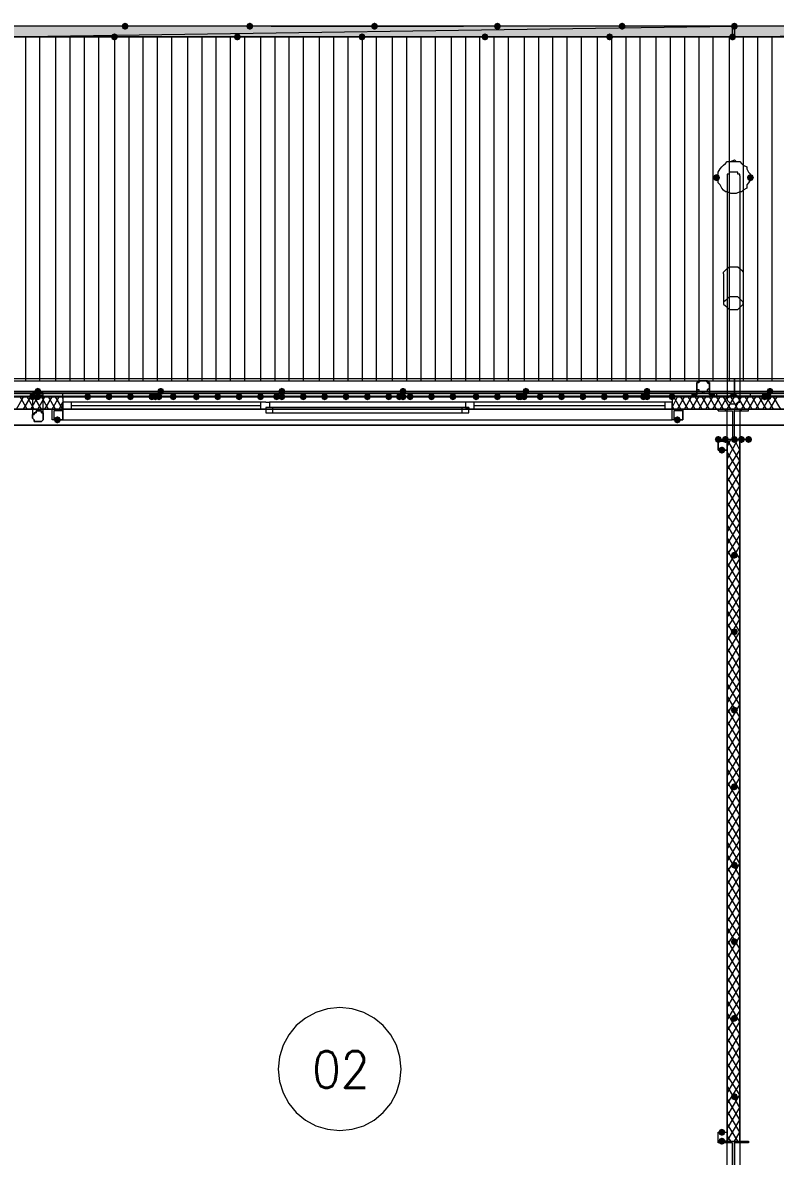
# Model space of a CAD drawing. Header units: millimetres. Extents: x 0 to 420, y 0 to 297.
# Drawn here: x 139.38 to 157.27, y 204.49 to 231.44 of the extents above; entities that cross this region are included whole.
import ezdxf

# ---------------------------------------------------------------- set-up
doc = ezdxf.new("R2010")
doc.units = ezdxf.units.MM
doc.styles.get("Standard").update_dxf_attribs({"font": 'STANDARD'})

msp = doc.modelspace()

# ---------------------------------------------------------------- hatches: boundary and pattern name
h = msp.add_hatch(color=7)
h.paths.add_polyline_path([(156.252333, 231.097667), (138.895667, 231.097667), (156.252333, 231.351667)], flags=0)
h.paths.add_polyline_path([(138.895667, 231.097667), (156.252333, 231.351667), (138.895667, 231.351667)], flags=0)
for color, points in [(254, [(141.901333, 231.351667), (141.876463, 231.291871), (141.816667, 231.267), (141.756871, 231.291871), (141.732, 231.351667), (141.756871, 231.411462), (141.816667, 231.436333), (141.876462, 231.411463)]), (254, [(144.864667, 231.351667), (144.839796, 231.291871), (144.78, 231.267), (144.720204, 231.291871), (144.695333, 231.351667), (144.720204, 231.411462), (144.78, 231.436333), (144.839796, 231.411463)]), (254, [(147.828, 231.351667), (147.803129, 231.291871), (147.743333, 231.267), (147.683538, 231.291871), (147.658667, 231.351667), (147.683537, 231.411462), (147.743333, 231.436333), (147.803129, 231.411463)]), (254, [(150.749, 231.351667), (150.724129, 231.291871), (150.664333, 231.267), (150.604537, 231.291871), (150.579667, 231.351667), (150.604537, 231.411462), (150.664333, 231.436333), (150.724129, 231.411463)]), (254, [(153.712333, 231.351667), (153.687462, 231.291871), (153.627667, 231.267), (153.567871, 231.291871), (153.543, 231.351667), (153.567871, 231.411462), (153.627667, 231.436333), (153.687462, 231.411463)]), (254, [(156.379333, 231.351667), (156.354463, 231.291871), (156.294667, 231.267), (156.234871, 231.291871), (156.21, 231.351667), (156.234871, 231.411462), (156.294667, 231.436333), (156.354462, 231.411463)]), (254, [(141.647333, 231.097667), (141.622463, 231.037871), (141.562667, 231.013), (141.502871, 231.037871), (141.478, 231.097667), (141.502871, 231.157462), (141.562667, 231.182333), (141.622462, 231.157463)]), (254, [(144.568333, 231.097667), (144.543463, 231.037871), (144.483667, 231.013), (144.423871, 231.037871), (144.399, 231.097667), (144.423871, 231.157462), (144.483667, 231.182333), (144.543462, 231.157463)]), (254, [(147.531667, 231.097667), (147.506796, 231.037871), (147.447, 231.013), (147.387204, 231.037871), (147.362333, 231.097667), (147.387204, 231.157462), (147.447, 231.182333), (147.506796, 231.157463)]), (254, [(150.452667, 231.097667), (150.427796, 231.037871), (150.368, 231.013), (150.308204, 231.037871), (150.283333, 231.097667), (150.308204, 231.157462), (150.368, 231.182333), (150.427796, 231.157463)]), (254, [(153.416, 231.097667), (153.391129, 231.037871), (153.331333, 231.013), (153.271538, 231.037871), (153.246667, 231.097667), (153.271537, 231.157462), (153.331333, 231.182333), (153.391129, 231.157463)]), (254, [(156.337, 231.097667), (156.312129, 231.037871), (156.252333, 231.013), (156.192538, 231.037871), (156.167667, 231.097667), (156.192537, 231.157462), (156.252333, 231.182333), (156.312129, 231.157463)]), (7, [(155.956, 227.753333), (155.931129, 227.693537), (155.871333, 227.668667), (155.811538, 227.693537), (155.786667, 227.753333), (155.811537, 227.813129), (155.871333, 227.838), (155.931129, 227.813129)]), (7, [(156.760333, 227.753333), (156.735463, 227.693537), (156.675667, 227.668667), (156.615871, 227.693537), (156.591, 227.753333), (156.615871, 227.813129), (156.675667, 227.838), (156.735462, 227.813129)]), (254, [(139.7, 222.546333), (139.675129, 222.486537), (139.615333, 222.461667), (139.555538, 222.486537), (139.530667, 222.546333), (139.555537, 222.606129), (139.615333, 222.631), (139.675129, 222.606129)]), (254, [(139.827, 222.673333), (139.802129, 222.613537), (139.742333, 222.588667), (139.682538, 222.613537), (139.657667, 222.673333), (139.682537, 222.733129), (139.742333, 222.758), (139.802129, 222.733129)]), (254, [(139.827, 222.546333), (139.802129, 222.486537), (139.742333, 222.461667), (139.682538, 222.486537), (139.657667, 222.546333), (139.682537, 222.606129), (139.742333, 222.631), (139.802129, 222.606129)]), (254, [(139.827, 222.546333), (139.802129, 222.486537), (139.742333, 222.461667), (139.682538, 222.486537), (139.657667, 222.546333), (139.682537, 222.606129), (139.742333, 222.631), (139.802129, 222.606129)]), (7, [(141.012333, 222.546333), (140.987462, 222.486537), (140.927667, 222.461667), (140.867871, 222.486537), (140.843, 222.546333), (140.867871, 222.606129), (140.927667, 222.631), (140.987462, 222.606129)]), (7, [(141.520333, 222.546333), (141.495463, 222.486537), (141.435667, 222.461667), (141.375871, 222.486537), (141.351, 222.546333), (141.375871, 222.606129), (141.435667, 222.631), (141.495462, 222.606129)]), (7, [(142.028333, 222.546333), (142.003463, 222.486537), (141.943667, 222.461667), (141.883871, 222.486537), (141.859, 222.546333), (141.883871, 222.606129), (141.943667, 222.631), (142.003462, 222.606129)]), (7, [(142.536333, 222.546333), (142.511462, 222.486537), (142.451667, 222.461667), (142.391871, 222.486537), (142.367, 222.546333), (142.391871, 222.606129), (142.451667, 222.631), (142.511462, 222.606129)]), (254, [(142.621, 222.546333), (142.596129, 222.486537), (142.536333, 222.461667), (142.476538, 222.486537), (142.451667, 222.546333), (142.476537, 222.606129), (142.536333, 222.631), (142.596129, 222.606129)]), (254, [(142.705667, 222.546333), (142.680796, 222.486537), (142.621, 222.461667), (142.561204, 222.486537), (142.536333, 222.546333), (142.561204, 222.606129), (142.621, 222.631), (142.680796, 222.606129)]), (254, [(142.705667, 222.546333), (142.680796, 222.486537), (142.621, 222.461667), (142.561204, 222.486537), (142.536333, 222.546333), (142.561204, 222.606129), (142.621, 222.631), (142.680796, 222.606129)]), (254, [(142.748, 222.673333), (142.723129, 222.613537), (142.663333, 222.588667), (142.603537, 222.613537), (142.578667, 222.673333), (142.603537, 222.733129), (142.663333, 222.758), (142.723129, 222.733129)]), (7, [(143.044333, 222.546333), (143.019463, 222.486537), (142.959667, 222.461667), (142.899871, 222.486537), (142.875, 222.546333), (142.899871, 222.606129), (142.959667, 222.631), (143.019462, 222.606129)]), (7, [(143.594667, 222.546333), (143.569796, 222.486537), (143.51, 222.461667), (143.450204, 222.486537), (143.425333, 222.546333), (143.450204, 222.606129), (143.51, 222.631), (143.569796, 222.606129)]), (7, [(144.102667, 222.546333), (144.077796, 222.486537), (144.018, 222.461667), (143.958204, 222.486537), (143.933333, 222.546333), (143.958204, 222.606129), (144.018, 222.631), (144.077796, 222.606129)]), (7, [(144.610667, 222.546333), (144.585796, 222.486537), (144.526, 222.461667), (144.466204, 222.486537), (144.441333, 222.546333), (144.466204, 222.606129), (144.526, 222.631), (144.585796, 222.606129)]), (7, [(145.118667, 222.546333), (145.093796, 222.486537), (145.034, 222.461667), (144.974204, 222.486537), (144.949333, 222.546333), (144.974204, 222.606129), (145.034, 222.631), (145.093796, 222.606129)]), (254, [(145.499667, 222.546333), (145.474796, 222.486537), (145.415, 222.461667), (145.355204, 222.486537), (145.330333, 222.546333), (145.355204, 222.606129), (145.415, 222.631), (145.474796, 222.606129)]), (254, [(145.626667, 222.673333), (145.601796, 222.613537), (145.542, 222.588667), (145.482204, 222.613537), (145.457333, 222.673333), (145.482204, 222.733129), (145.542, 222.758), (145.601796, 222.733129)]), (254, [(145.626667, 222.546333), (145.601796, 222.486537), (145.542, 222.461667), (145.482204, 222.486537), (145.457333, 222.546333), (145.482204, 222.606129), (145.542, 222.631), (145.601796, 222.606129)]), (254, [(145.626667, 222.546333), (145.601796, 222.486537), (145.542, 222.461667), (145.482204, 222.486537), (145.457333, 222.546333), (145.482204, 222.606129), (145.542, 222.631), (145.601796, 222.606129)]), (7, [(145.626667, 222.546333), (145.601796, 222.486537), (145.542, 222.461667), (145.482204, 222.486537), (145.457333, 222.546333), (145.482204, 222.606129), (145.542, 222.631), (145.601796, 222.606129)]), (7, [(146.134667, 222.546333), (146.109796, 222.486537), (146.05, 222.461667), (145.990204, 222.486537), (145.965333, 222.546333), (145.990204, 222.606129), (146.05, 222.631), (146.109796, 222.606129)]), (7, [(146.642667, 222.546333), (146.617796, 222.486537), (146.558, 222.461667), (146.498204, 222.486537), (146.473333, 222.546333), (146.498204, 222.606129), (146.558, 222.631), (146.617796, 222.606129)]), (7, [(147.150667, 222.546333), (147.125796, 222.486537), (147.066, 222.461667), (147.006204, 222.486537), (146.981333, 222.546333), (147.006204, 222.606129), (147.066, 222.631), (147.125796, 222.606129)]), (7, [(147.658667, 222.546333), (147.633796, 222.486537), (147.574, 222.461667), (147.514204, 222.486537), (147.489333, 222.546333), (147.514204, 222.606129), (147.574, 222.631), (147.633796, 222.606129)]), (7, [(148.166667, 222.546333), (148.141796, 222.486537), (148.082, 222.461667), (148.022204, 222.486537), (147.997333, 222.546333), (148.022204, 222.606129), (148.082, 222.631), (148.141796, 222.606129)]), (254, [(148.420667, 222.546333), (148.395796, 222.486537), (148.336, 222.461667), (148.276204, 222.486537), (148.251333, 222.546333), (148.276204, 222.606129), (148.336, 222.631), (148.395796, 222.606129)]), (254, [(148.505333, 222.673333), (148.480463, 222.613537), (148.420667, 222.588667), (148.360871, 222.613537), (148.336, 222.673333), (148.360871, 222.733129), (148.420667, 222.758), (148.480462, 222.733129)]), (254, [(148.505333, 222.546333), (148.480463, 222.486537), (148.420667, 222.461667), (148.360871, 222.486537), (148.336, 222.546333), (148.360871, 222.606129), (148.420667, 222.631), (148.480462, 222.606129)]), (254, [(148.505333, 222.546333), (148.480463, 222.486537), (148.420667, 222.461667), (148.360871, 222.486537), (148.336, 222.546333), (148.360871, 222.606129), (148.420667, 222.631), (148.480462, 222.606129)]), (7, [(148.674667, 222.546333), (148.649796, 222.486537), (148.59, 222.461667), (148.530204, 222.486537), (148.505333, 222.546333), (148.530204, 222.606129), (148.59, 222.631), (148.649796, 222.606129)]), (7, [(149.182667, 222.546333), (149.157796, 222.486537), (149.098, 222.461667), (149.038204, 222.486537), (149.013333, 222.546333), (149.038204, 222.606129), (149.098, 222.631), (149.157796, 222.606129)]), (7, [(149.690667, 222.546333), (149.665796, 222.486537), (149.606, 222.461667), (149.546204, 222.486537), (149.521333, 222.546333), (149.546204, 222.606129), (149.606, 222.631), (149.665796, 222.606129)]), (7, [(150.241, 222.546333), (150.216129, 222.486537), (150.156333, 222.461667), (150.096538, 222.486537), (150.071667, 222.546333), (150.096537, 222.606129), (150.156333, 222.631), (150.216129, 222.606129)]), (7, [(150.749, 222.546333), (150.724129, 222.486537), (150.664333, 222.461667), (150.604537, 222.486537), (150.579667, 222.546333), (150.604537, 222.606129), (150.664333, 222.631), (150.724129, 222.606129)]), (7, [(151.257, 222.546333), (151.232129, 222.486537), (151.172333, 222.461667), (151.112538, 222.486537), (151.087667, 222.546333), (151.112537, 222.606129), (151.172333, 222.631), (151.232129, 222.606129)]), (254, [(151.299333, 222.546333), (151.274463, 222.486537), (151.214667, 222.461667), (151.154871, 222.486537), (151.13, 222.546333), (151.154871, 222.606129), (151.214667, 222.631), (151.274462, 222.606129)]), (254, [(151.384, 222.546333), (151.359129, 222.486537), (151.299333, 222.461667), (151.239538, 222.486537), (151.214667, 222.546333), (151.239537, 222.606129), (151.299333, 222.631), (151.359129, 222.606129)]), (254, [(151.384, 222.546333), (151.359129, 222.486537), (151.299333, 222.461667), (151.239538, 222.486537), (151.214667, 222.546333), (151.239537, 222.606129), (151.299333, 222.631), (151.359129, 222.606129)]), (254, [(151.426333, 222.673333), (151.401462, 222.613537), (151.341667, 222.588667), (151.281871, 222.613537), (151.257, 222.673333), (151.281871, 222.733129), (151.341667, 222.758), (151.401462, 222.733129)]), (7, [(151.765, 222.546333), (151.740129, 222.486537), (151.680333, 222.461667), (151.620538, 222.486537), (151.595667, 222.546333), (151.620537, 222.606129), (151.680333, 222.631), (151.740129, 222.606129)]), (7, [(152.273, 222.546333), (152.248129, 222.486537), (152.188333, 222.461667), (152.128537, 222.486537), (152.103667, 222.546333), (152.128537, 222.606129), (152.188333, 222.631), (152.248129, 222.606129)]), (7, [(152.781, 222.546333), (152.756129, 222.486537), (152.696333, 222.461667), (152.636538, 222.486537), (152.611667, 222.546333), (152.636537, 222.606129), (152.696333, 222.631), (152.756129, 222.606129)]), (7, [(153.289, 222.546333), (153.264129, 222.486537), (153.204333, 222.461667), (153.144538, 222.486537), (153.119667, 222.546333), (153.144537, 222.606129), (153.204333, 222.631), (153.264129, 222.606129)]), (7, [(153.797, 222.546333), (153.772129, 222.486537), (153.712333, 222.461667), (153.652538, 222.486537), (153.627667, 222.546333), (153.652537, 222.606129), (153.712333, 222.631), (153.772129, 222.606129)]), (254, [(154.220333, 222.546333), (154.195463, 222.486537), (154.135667, 222.461667), (154.075871, 222.486537), (154.051, 222.546333), (154.075871, 222.606129), (154.135667, 222.631), (154.195462, 222.606129)]), (254, [(154.305, 222.673333), (154.280129, 222.613537), (154.220333, 222.588667), (154.160538, 222.613537), (154.135667, 222.673333), (154.160537, 222.733129), (154.220333, 222.758), (154.280129, 222.733129)]), (254, [(154.305, 222.546333), (154.280129, 222.486537), (154.220333, 222.461667), (154.160538, 222.486537), (154.135667, 222.546333), (154.160537, 222.606129), (154.220333, 222.631), (154.280129, 222.606129)]), (254, [(154.305, 222.546333), (154.280129, 222.486537), (154.220333, 222.461667), (154.160538, 222.486537), (154.135667, 222.546333), (154.160537, 222.606129), (154.220333, 222.631), (154.280129, 222.606129)]), (7, [(154.305, 222.546333), (154.280129, 222.486537), (154.220333, 222.461667), (154.160538, 222.486537), (154.135667, 222.546333), (154.160537, 222.606129), (154.220333, 222.631), (154.280129, 222.606129)]), (7, [(154.897667, 222.546333), (154.872796, 222.486537), (154.813, 222.461667), (154.753204, 222.486537), (154.728333, 222.546333), (154.753204, 222.606129), (154.813, 222.631), (154.872796, 222.606129)]), (254, [(157.099, 222.546333), (157.074129, 222.486537), (157.014333, 222.461667), (156.954538, 222.486537), (156.929667, 222.546333), (156.954537, 222.606129), (157.014333, 222.631), (157.074129, 222.606129)]), (254, [(157.183667, 222.546333), (157.158796, 222.486537), (157.099, 222.461667), (157.039204, 222.486537), (157.014333, 222.546333), (157.039204, 222.606129), (157.099, 222.631), (157.158796, 222.606129)]), (254, [(157.183667, 222.546333), (157.158796, 222.486537), (157.099, 222.461667), (157.039204, 222.486537), (157.014333, 222.546333), (157.039204, 222.606129), (157.099, 222.631), (157.158796, 222.606129)]), (254, [(157.226, 222.673333), (157.201129, 222.613537), (157.141333, 222.588667), (157.081538, 222.613537), (157.056667, 222.673333), (157.081537, 222.733129), (157.141333, 222.758), (157.201129, 222.733129)]), (7, [(140.292667, 221.996), (140.267796, 221.936204), (140.208, 221.911333), (140.148204, 221.936204), (140.123333, 221.996), (140.148204, 222.055796), (140.208, 222.080667), (140.267796, 222.055796)]), (7, [(155.024667, 221.996), (154.999796, 221.936204), (154.94, 221.911333), (154.880204, 221.936204), (154.855333, 221.996), (154.880204, 222.055796), (154.94, 222.080667), (154.999796, 222.055796)]), (7, [(155.998333, 221.530333), (155.973462, 221.470537), (155.913667, 221.445667), (155.853871, 221.470537), (155.829, 221.530333), (155.853871, 221.590129), (155.913667, 221.615), (155.973462, 221.590129)]), (7, [(156.167667, 221.530333), (156.142796, 221.470537), (156.083, 221.445667), (156.023204, 221.470537), (155.998333, 221.530333), (156.023204, 221.590129), (156.083, 221.615), (156.142796, 221.590129)]), (7, [(156.379333, 221.530333), (156.354463, 221.470537), (156.294667, 221.445667), (156.234871, 221.470537), (156.21, 221.530333), (156.234871, 221.590129), (156.294667, 221.615), (156.354462, 221.590129)]), (7, [(156.548667, 221.530333), (156.523796, 221.470537), (156.464, 221.445667), (156.404204, 221.470537), (156.379333, 221.530333), (156.404204, 221.590129), (156.464, 221.615), (156.523796, 221.590129)]), (7, [(156.718, 221.530333), (156.693129, 221.470537), (156.633333, 221.445667), (156.573537, 221.470537), (156.548667, 221.530333), (156.573537, 221.590129), (156.633333, 221.615), (156.693129, 221.590129)]), (7, [(156.083, 221.276333), (156.058129, 221.216537), (155.998333, 221.191667), (155.938538, 221.216537), (155.913667, 221.276333), (155.938537, 221.336129), (155.998333, 221.361), (156.058129, 221.336129)]), (7, [(156.379333, 218.778667), (156.354463, 218.718871), (156.294667, 218.694), (156.234871, 218.718871), (156.21, 218.778667), (156.234871, 218.838462), (156.294667, 218.863333), (156.354462, 218.838463)]), (7, [(156.379333, 216.958333), (156.354463, 216.898537), (156.294667, 216.873667), (156.234871, 216.898537), (156.21, 216.958333), (156.234871, 217.018129), (156.294667, 217.043), (156.354462, 217.018129)]), (7, [(156.379333, 215.095667), (156.354463, 215.035871), (156.294667, 215.011), (156.234871, 215.035871), (156.21, 215.095667), (156.234871, 215.155462), (156.294667, 215.180333), (156.354462, 215.155463)]), (7, [(156.379333, 213.275333), (156.354463, 213.215537), (156.294667, 213.190667), (156.234871, 213.215537), (156.21, 213.275333), (156.234871, 213.335129), (156.294667, 213.36), (156.354462, 213.335129)]), (7, [(156.379333, 211.412667), (156.354463, 211.352871), (156.294667, 211.328), (156.234871, 211.352871), (156.21, 211.412667), (156.234871, 211.472462), (156.294667, 211.497333), (156.354462, 211.472463)]), (7, [(156.379333, 209.592333), (156.354463, 209.532537), (156.294667, 209.507667), (156.234871, 209.532537), (156.21, 209.592333), (156.234871, 209.652129), (156.294667, 209.677), (156.354462, 209.652129)]), (7, [(156.379333, 207.772), (156.354463, 207.712204), (156.294667, 207.687333), (156.234871, 207.712204), (156.21, 207.772), (156.234871, 207.831796), (156.294667, 207.856667), (156.354462, 207.831796)]), (7, [(156.379333, 205.909333), (156.354463, 205.849538), (156.294667, 205.824667), (156.234871, 205.849538), (156.21, 205.909333), (156.234871, 205.969129), (156.294667, 205.994), (156.354462, 205.969129)]), (7, [(156.083, 205.062667), (156.058129, 205.002871), (155.998333, 204.978), (155.938538, 205.002871), (155.913667, 205.062667), (155.938537, 205.122462), (155.998333, 205.147333), (156.058129, 205.122463)]), (7, [(156.083, 204.851), (156.058129, 204.791204), (155.998333, 204.766333), (155.938538, 204.791204), (155.913667, 204.851), (155.938537, 204.910796), (155.998333, 204.935667), (156.058129, 204.910796)])]:
    msp.add_hatch(color=color).paths.add_polyline_path(points, flags=0)
h = msp.add_hatch(color=7)
h.paths.add_polyline_path([(173.651333, 231.097667), (156.294667, 231.097667), (173.651333, 231.351667)], flags=0)
h.paths.add_polyline_path([(156.294667, 231.097667), (173.651333, 231.351667), (156.294667, 231.351667)], flags=0)
h = msp.add_hatch(color=7)
h.paths.add_polyline_path([(120.904, 222.673333), (382.947333, 222.673333), (120.904, 222.546333)], flags=0)
h.paths.add_polyline_path([(382.947333, 222.673333), (120.904, 222.546333), (382.947333, 222.546333)], flags=0)

# ---------------------------------------------------------------- linework, layer by layer
at = {"color": 7, "lineweight": 0}
for points in [[(156.252333, 231.351667), (138.895667, 231.351667)], [(145.288, 231.351667), (149.86, 231.351667)], [(173.651333, 231.351667), (156.294667, 231.351667)], [(155.871333, 227.753333), (155.913667, 227.838), (155.913667, 227.880333), (155.956, 227.965), (155.998333, 228.007333), (156.040667, 228.049667), (156.083, 228.092), (156.125333, 228.134333), (156.21, 228.134333), (156.294667, 228.176667), (156.337, 228.134333), (156.421667, 228.134333), (156.464, 228.092), (156.506333, 228.049667), (156.591, 228.007333), (156.591, 227.965), (156.633333, 227.880333), (156.675667, 227.838), (156.675667, 227.753333)], [(156.421667, 227.795667), (156.421667, 227.838), (156.379333, 227.838), (156.379333, 227.880333), (156.337, 227.880333), (156.294667, 227.880333), (156.252333, 227.880333), (156.21, 227.880333), (156.167667, 227.880333), (156.167667, 227.838), (156.125333, 227.838), (156.125333, 227.795667)], [(156.125333, 227.795667), (156.125333, 222.504)], [(156.421667, 227.795667), (156.421667, 222.504)], [(156.040667, 225.467333), (156.040667, 225.509667), (156.083, 225.552), (156.125333, 225.594333), (156.167667, 225.636667), (156.21, 225.636667), (156.252333, 225.636667), (156.294667, 225.636667), (156.337, 225.636667), (156.379333, 225.636667), (156.421667, 225.594333), (156.464, 225.552), (156.506333, 225.509667), (156.506333, 225.467333)], [(156.040667, 225.467333), (156.040667, 224.747667)], [(156.506333, 225.467333), (156.506333, 224.747667)], [(139.615333, 222.631), (139.615333, 222.080667)], [(139.869333, 222.080667), (139.869333, 222.631)], [(140.335, 222.546333), (140.335, 222.631), (154.813, 222.631), (154.813, 222.546333)], [(155.871333, 222.631), (155.913667, 222.631), (155.956, 222.631), (155.998333, 222.631), (156.040667, 222.631), (156.083, 222.631), (156.125333, 222.631), (156.21, 222.631), (156.294667, 222.631), (156.337, 222.631), (156.421667, 222.631), (156.464, 222.631), (156.506333, 222.631), (156.591, 222.631), (156.633333, 222.631), (156.675667, 222.631)], [(155.871333, 222.631), (155.871333, 222.546333), (155.913667, 222.546333), (155.956, 222.546333), (155.998333, 222.546333), (156.040667, 222.546333), (156.083, 222.546333), (156.125333, 222.546333), (156.21, 222.546333), (156.294667, 222.546333), (156.337, 222.546333), (156.421667, 222.546333), (156.464, 222.546333), (156.506333, 222.546333), (156.591, 222.546333), (156.633333, 222.546333), (156.675667, 222.546333), (156.675667, 222.631)], [(120.904, 222.546333), (382.947333, 222.546333), (120.904, 222.546333), (382.947333, 222.546333)], [(120.904, 222.546333), (382.947333, 222.546333)], [(120.904, 222.546333), (382.947333, 222.546333)], [(140.335, 222.546333), (137.414, 222.546333)], [(139.234333, 222.25), (139.403667, 222.546333)], [(139.488333, 222.25), (139.319, 222.546333)], [(139.403667, 222.25), (139.573, 222.546333)], [(139.657667, 222.25), (139.488333, 222.546333)], [(139.573, 222.25), (139.742333, 222.546333)], [(139.827, 222.25), (139.657667, 222.546333)], [(139.742333, 222.25), (139.911667, 222.546333)], [(139.996333, 222.25), (139.827, 222.546333)], [(139.911667, 222.25), (140.081, 222.546333)], [(140.165667, 222.25), (139.996333, 222.546333)], [(140.081, 222.25), (140.250333, 222.546333)], [(140.335, 222.25), (140.165667, 222.546333)], [(140.250333, 222.25), (140.335, 222.419333)], [(140.335, 222.504), (140.335, 222.546333)], [(140.335, 222.546333), (140.335, 222.419333), (140.335, 222.25)], [(140.335, 222.546333), (140.335, 222.419333)], [(140.335, 222.25), (140.546667, 222.25), (140.546667, 222.419333), (140.335, 222.419333)], [(145.034, 222.419333), (140.546667, 222.419333)], [(140.546667, 222.334667), (145.034, 222.334667)], [(145.161, 222.419333), (145.034, 222.419333), (145.034, 222.25), (145.161, 222.25)], [(145.161, 222.419333), (145.245667, 222.419333), (145.245667, 222.292333), (145.161, 222.292333), (145.161, 222.25)], [(149.902333, 222.419333), (145.245667, 222.419333)], [(150.029333, 222.419333), (149.902333, 222.419333), (149.902333, 222.292333), (149.987, 222.292333), (149.987, 222.25), (150.029333, 222.25)], [(150.029333, 222.25), (150.114, 222.25), (150.114, 222.419333), (150.029333, 222.419333)], [(154.643667, 222.419333), (150.114, 222.419333)], [(150.114, 222.334667), (154.643667, 222.334667)], [(154.813, 222.419333), (154.643667, 222.419333), (154.643667, 222.25), (154.813, 222.25)], [(154.813, 222.292333), (154.94, 222.546333)], [(154.813, 222.546333), (154.813, 222.419333), (154.813, 222.25)], [(154.813, 222.546333), (154.813, 222.419333)], [(157.734, 222.546333), (154.813, 222.546333)], [(154.855333, 222.25), (154.813, 222.334667)], [(155.024667, 222.25), (154.855333, 222.546333)], [(154.94, 222.25), (155.109333, 222.546333)], [(155.194, 222.25), (155.024667, 222.546333)], [(155.109333, 222.25), (155.278667, 222.546333)], [(155.363333, 222.25), (155.194, 222.546333)], [(155.278667, 222.25), (155.448, 222.546333)], [(155.532667, 222.25), (155.363333, 222.546333)], [(155.448, 222.25), (155.617333, 222.546333)], [(155.702, 222.25), (155.532667, 222.546333)], [(155.617333, 222.25), (155.786667, 222.546333)], [(155.871333, 222.25), (155.702, 222.546333)], [(155.786667, 222.25), (155.956, 222.546333)], [(156.040667, 222.25), (155.871333, 222.546333)], [(155.956, 222.25), (156.125333, 222.546333)], [(156.21, 222.25), (156.040667, 222.546333)], [(156.125333, 222.25), (156.294667, 222.546333)], [(156.379333, 222.25), (156.21, 222.546333)], [(156.294667, 222.25), (156.464, 222.546333)], [(156.548667, 222.25), (156.379333, 222.546333)], [(156.464, 222.25), (156.633333, 222.546333)], [(156.718, 222.25), (156.548667, 222.546333)], [(156.633333, 222.25), (156.802667, 222.546333)], [(156.887333, 222.25), (156.718, 222.546333)], [(156.802667, 222.25), (156.972, 222.546333)], [(157.056667, 222.25), (156.887333, 222.546333)], [(156.972, 222.25), (157.141333, 222.546333)], [(157.226, 222.25), (157.056667, 222.546333)], [(157.141333, 222.25), (157.310667, 222.546333)], [(157.395333, 222.25), (157.226, 222.546333)], [(137.414, 222.25), (140.335, 222.25)], [(140.208, 222.25), (140.208, 222.207667)], [(147.574, 222.25), (140.335, 222.25), (140.335, 222.123)], [(147.574, 222.25), (140.335, 222.25), (140.335, 222.123)], [(140.335, 222.25), (154.813, 222.25)], [(140.335, 222.123), (140.335, 221.996), (147.574, 221.996)], [(140.335, 222.123), (140.335, 221.996), (147.574, 221.996)], [(140.546667, 222.25), (145.034, 222.25)], [(149.817667, 222.292333), (145.330333, 222.292333)], [(145.330333, 222.25), (149.817667, 222.25)], [(145.330333, 222.165333), (149.817667, 222.165333)], [(145.330333, 222.165333), (149.817667, 222.165333)], [(154.813, 222.123), (154.813, 222.25), (147.574, 222.25)], [(154.813, 222.123), (154.813, 222.25), (147.574, 222.25)], [(147.574, 221.996), (154.813, 221.996), (154.813, 222.123)], [(147.574, 221.996), (154.813, 221.996), (154.813, 222.123)], [(150.114, 222.25), (154.643667, 222.25)], [(154.813, 222.25), (157.734, 222.25)], [(154.94, 222.25), (154.94, 222.207667)], [(155.913667, 222.207667), (155.913667, 222.25)], [(156.083, 222.207667), (156.083, 222.25)], [(156.294667, 221.530333), (156.294667, 222.25)], [(156.464, 222.207667), (156.464, 222.25)], [(156.633333, 222.207667), (156.633333, 222.25)], [(155.998333, 221.530333), (155.998333, 221.488)], [(156.125333, 221.361), (156.21, 221.530333)], [(156.125333, 221.064667), (156.379333, 221.530333)], [(156.421667, 221.022333), (156.125333, 221.530333)], [(156.421667, 221.276333), (156.294667, 221.530333)], [(156.125333, 220.810667), (156.421667, 221.276333)], [(156.421667, 220.726), (156.125333, 221.234)], [(156.125333, 220.514333), (156.421667, 221.022333)], [(156.421667, 220.429667), (156.125333, 220.937667)], [(156.125333, 220.218), (156.421667, 220.726)], [(156.421667, 220.133333), (156.125333, 220.641333)], [(156.125333, 219.921667), (156.421667, 220.429667)], [(156.421667, 219.837), (156.125333, 220.345)], [(156.125333, 219.625333), (156.421667, 220.133333)], [(156.421667, 219.540667), (156.125333, 220.048667)], [(156.125333, 219.329), (156.421667, 219.837)], [(156.421667, 219.286667), (156.125333, 219.752333)], [(156.125333, 219.032667), (156.421667, 219.540667)], [(156.421667, 218.990333), (156.125333, 219.498333)], [(156.125333, 218.778667), (156.421667, 219.244333)], [(156.421667, 218.694), (156.125333, 219.202)], [(156.125333, 218.482333), (156.421667, 218.990333)], [(156.421667, 218.397667), (156.125333, 218.905667)], [(156.125333, 218.186), (156.421667, 218.694)], [(156.421667, 218.101333), (156.125333, 218.609333)], [(156.125333, 217.889667), (156.421667, 218.397667)], [(156.421667, 217.805), (156.125333, 218.313)], [(156.125333, 217.593333), (156.421667, 218.101333)], [(156.421667, 217.508667), (156.125333, 218.016667)], [(156.125333, 217.297), (156.421667, 217.805)], [(156.421667, 217.254667), (156.125333, 217.720333)], [(156.125333, 217.043), (156.421667, 217.508667)], [(156.421667, 216.958333), (156.125333, 217.466333)], [(156.125333, 216.746667), (156.421667, 217.254667)], [(156.421667, 216.662), (156.125333, 217.17)], [(156.125333, 216.450333), (156.421667, 216.958333)], [(156.421667, 216.365667), (156.125333, 216.873667)], [(156.125333, 216.154), (156.421667, 216.662)], [(156.421667, 216.069333), (156.125333, 216.577333)], [(156.125333, 215.857667), (156.421667, 216.365667)], [(156.421667, 215.773), (156.125333, 216.281)], [(156.125333, 215.561333), (156.421667, 216.069333)], [(156.421667, 215.519), (156.125333, 215.984667)], [(156.125333, 215.265), (156.421667, 215.773)], [(156.421667, 215.222667), (156.125333, 215.730667)], [(156.125333, 215.011), (156.421667, 215.476667)], [(156.421667, 214.926333), (156.125333, 215.434333)], [(156.125333, 214.714667), (156.421667, 215.222667)], [(156.421667, 214.63), (156.125333, 215.138)], [(156.125333, 214.418333), (156.421667, 214.926333)], [(156.421667, 214.333667), (156.125333, 214.841667)], [(156.125333, 214.122), (156.421667, 214.63)], [(156.421667, 214.037333), (156.125333, 214.545333)], [(156.125333, 213.825667), (156.421667, 214.333667)], [(156.421667, 213.741), (156.125333, 214.249)], [(156.125333, 213.529333), (156.421667, 214.037333)], [(156.421667, 213.487), (156.125333, 213.952667)], [(156.125333, 213.275333), (156.421667, 213.741)], [(156.421667, 213.190667), (156.125333, 213.698667)], [(156.125333, 212.979), (156.421667, 213.487)], [(156.421667, 212.894333), (156.125333, 213.402333)], [(156.125333, 212.682667), (156.421667, 213.190667)], [(156.421667, 212.598), (156.125333, 213.106)], [(156.125333, 212.386333), (156.421667, 212.894333)], [(156.421667, 212.301667), (156.125333, 212.809667)], [(156.125333, 212.09), (156.421667, 212.598)], [(156.421667, 212.005333), (156.125333, 212.513333)], [(156.125333, 211.793667), (156.421667, 212.301667)], [(156.421667, 211.751333), (156.125333, 212.217)], [(156.125333, 211.497333), (156.421667, 212.005333)], [(156.421667, 211.455), (156.125333, 211.963)], [(156.125333, 211.243333), (156.421667, 211.709)], [(156.421667, 211.158667), (156.125333, 211.666667)], [(156.125333, 210.947), (156.421667, 211.455)], [(156.421667, 210.862333), (156.125333, 211.370333)], [(156.125333, 210.650667), (156.421667, 211.158667)], [(156.421667, 210.566), (156.125333, 211.074)], [(156.125333, 210.354333), (156.421667, 210.862333)], [(156.421667, 210.269667), (156.125333, 210.777667)], [(156.125333, 210.058), (156.421667, 210.566)], [(156.421667, 209.973333), (156.125333, 210.481333)], [(156.125333, 209.761667), (156.421667, 210.269667)], [(156.421667, 209.719333), (156.125333, 210.185)], [(156.125333, 209.507667), (156.421667, 209.973333)], [(156.421667, 209.423), (156.125333, 209.931)], [(156.125333, 209.211333), (156.421667, 209.719333)], [(156.421667, 209.126667), (156.125333, 209.634667)], [(156.125333, 208.915), (156.421667, 209.423)], [(156.421667, 208.830333), (156.125333, 209.338333)], [(156.125333, 208.618667), (156.421667, 209.126667)], [(156.421667, 208.534), (156.125333, 209.042)], [(156.125333, 208.322333), (156.421667, 208.830333)], [(156.421667, 208.237667), (156.125333, 208.745667)], [(156.125333, 208.026), (156.421667, 208.534)], [(156.421667, 207.983667), (156.125333, 208.449333)], [(148.378333, 206.5655), (148.348661, 206.859844), (148.263561, 207.133996), (148.128905, 207.382083), (147.950566, 207.598232), (147.734416, 207.776572), (147.486329, 207.911228), (147.212177, 207.996328), (146.917833, 208.026), (146.62349, 207.996328), (146.349338, 207.911228), (146.101251, 207.776572), (145.885101, 207.598232), (145.706762, 207.382083), (145.572106, 207.133996), (145.487005, 206.859844), (145.457333, 206.5655)], [(156.125333, 207.729667), (156.421667, 208.237667)], [(156.421667, 207.687333), (156.125333, 208.195333)], [(156.125333, 207.475667), (156.421667, 207.941333)], [(156.421667, 207.391), (156.125333, 207.899)], [(156.125333, 207.179333), (156.421667, 207.687333)], [(156.421667, 207.094667), (156.125333, 207.602667)], [(156.125333, 206.883), (156.421667, 207.391)], [(156.421667, 206.798333), (156.125333, 207.306333)], [(156.125333, 206.586667), (156.421667, 207.094667)], [(156.421667, 206.502), (156.125333, 207.01)], [(156.125333, 206.290333), (156.421667, 206.798333)], [(156.421667, 206.205667), (156.125333, 206.713667)], [(145.457333, 206.5655), (145.487005, 206.271156), (145.572106, 205.997004), (145.706762, 205.748917), (145.885101, 205.532768), (146.101251, 205.354428), (146.349338, 205.219772), (146.62349, 205.134672), (146.917833, 205.105), (147.212177, 205.134672), (147.486329, 205.219772), (147.734416, 205.354428), (147.950566, 205.532768), (148.128905, 205.748917), (148.263561, 205.997004), (148.348661, 206.271156), (148.378333, 206.5655)], [(156.125333, 205.994), (156.421667, 206.502)], [(156.421667, 205.951667), (156.125333, 206.417333)], [(156.125333, 205.74), (156.421667, 206.205667)], [(156.421667, 205.655333), (156.125333, 206.163333)], [(156.125333, 205.443667), (156.421667, 205.951667)], [(156.421667, 205.359), (156.125333, 205.867)], [(156.125333, 205.147333), (156.421667, 205.655333)], [(156.421667, 205.062667), (156.125333, 205.570667)], [(156.125333, 204.851), (156.421667, 205.359)], [(156.379333, 204.851), (156.125333, 205.274333)], [(156.294667, 204.851), (156.421667, 205.062667)], [(155.913667, 204.808667), (155.913667, 204.851)], [(156.083, 204.808667), (156.083, 204.851)], [(156.21, 204.851), (156.125333, 204.978)], [(156.294667, 204.131333), (156.294667, 204.851)], [(156.464, 204.808667), (156.464, 204.851)], [(156.633333, 204.808667), (156.633333, 204.851)]]:
    msp.add_lwpolyline(points, dxfattribs=at)
for points in [[(156.252333, 231.097667), (138.895667, 231.097667), (156.252333, 231.351667)], [(138.895667, 231.097667), (156.252333, 231.351667), (138.895667, 231.351667)], [(156.252333, 231.351667), (138.895667, 231.351667), (138.895667, 231.097667), (156.252333, 231.097667)], [(149.86, 231.351667), (145.288, 231.351667)], [(173.651333, 231.097667), (156.294667, 231.097667), (173.651333, 231.351667)], [(156.294667, 231.097667), (173.651333, 231.351667), (156.294667, 231.351667)], [(173.651333, 231.351667), (156.294667, 231.351667), (156.294667, 231.097667), (173.651333, 231.097667)], [(382.947333, 230.505), (382.947333, 231.097667), (120.904, 231.097667), (120.904, 230.505), (120.904, 223.52), (120.904, 222.927333), (382.947333, 222.927333), (382.947333, 223.52)], [(156.337, 227.372333), (156.294667, 227.372333), (156.21, 227.372333), (156.125333, 227.414667), (156.083, 227.414667), (156.040667, 227.457), (155.998333, 227.499333), (155.956, 227.584), (155.913667, 227.626333), (155.913667, 227.711), (155.871333, 227.753333), (155.913667, 227.838), (155.913667, 227.880333), (155.956, 227.965), (155.998333, 228.007333), (156.040667, 228.049667), (156.083, 228.092), (156.125333, 228.134333), (156.21, 228.134333), (156.294667, 228.134333), (156.337, 228.134333), (156.421667, 228.134333), (156.464, 228.092), (156.506333, 228.049667), (156.591, 228.007333), (156.591, 227.965), (156.633333, 227.880333), (156.675667, 227.838), (156.675667, 227.753333), (156.675667, 227.711), (156.633333, 227.626333), (156.591, 227.584), (156.591, 227.499333), (156.506333, 227.457), (156.464, 227.414667), (156.421667, 227.414667)], [(156.294667, 224.620667), (156.337, 224.620667), (156.379333, 224.620667), (156.421667, 224.663), (156.464, 224.705333), (156.506333, 224.747667), (156.506333, 224.79), (156.464, 224.832333), (156.421667, 224.874667), (156.379333, 224.917), (156.337, 224.917), (156.294667, 224.917), (156.252333, 224.917), (156.21, 224.917), (156.167667, 224.917), (156.125333, 224.874667), (156.083, 224.832333), (156.040667, 224.79), (156.040667, 224.747667), (156.083, 224.705333), (156.125333, 224.663), (156.167667, 224.620667), (156.21, 224.620667), (156.252333, 224.620667)], [(138.895667, 222.631), (156.294667, 222.631), (156.294667, 222.969667), (138.895667, 222.969667)], [(155.829, 222.588667), (155.702, 222.588667), (155.702, 222.800333), (155.702, 222.842667), (155.702, 222.885), (155.659667, 222.885), (155.659667, 222.927333), (155.617333, 222.927333), (155.575, 222.927333), (155.532667, 222.927333), (155.490333, 222.927333), (155.448, 222.927333), (155.448, 222.885), (155.405667, 222.885), (155.405667, 222.842667), (155.405667, 222.800333), (155.405667, 222.588667), (155.278667, 222.588667), (155.405667, 222.588667), (155.405667, 222.800333), (155.405667, 222.842667), (155.405667, 222.885), (155.448, 222.885), (155.490333, 222.927333), (155.532667, 222.927333), (155.575, 222.927333), (155.617333, 222.927333), (155.659667, 222.885), (155.702, 222.842667), (155.702, 222.800333), (155.702, 222.588667), (155.829, 222.588667), (155.702, 222.588667), (155.702, 222.800333), (155.702, 222.842667), (155.702, 222.885), (155.659667, 222.885), (155.659667, 222.927333), (155.617333, 222.927333), (155.575, 222.927333), (155.532667, 222.927333), (155.490333, 222.927333), (155.448, 222.927333), (155.448, 222.885), (155.405667, 222.885), (155.405667, 222.842667), (155.405667, 222.800333), (155.405667, 222.588667), (155.278667, 222.588667), (155.405667, 222.588667), (155.405667, 222.800333), (155.405667, 222.842667), (155.405667, 222.885), (155.448, 222.885), (155.490333, 222.927333), (155.532667, 222.927333), (155.575, 222.927333), (155.617333, 222.927333), (155.659667, 222.885), (155.702, 222.842667), (155.702, 222.800333), (155.702, 222.588667), (155.829, 222.588667), (155.702, 222.588667), (155.702, 222.800333), (155.702, 222.842667), (155.659667, 222.885), (155.617333, 222.927333), (155.575, 222.927333), (155.532667, 222.927333), (155.490333, 222.927333), (155.448, 222.885), (155.405667, 222.885), (155.405667, 222.842667), (155.405667, 222.800333), (155.405667, 222.588667), (155.278667, 222.588667), (155.405667, 222.588667), (155.405667, 222.800333), (155.405667, 222.842667), (155.405667, 222.885), (155.448, 222.885), (155.448, 222.927333), (155.490333, 222.927333), (155.532667, 222.927333), (155.575, 222.927333), (155.617333, 222.927333), (155.659667, 222.927333), (155.659667, 222.885), (155.702, 222.885), (155.702, 222.842667), (155.702, 222.800333), (155.702, 222.588667)], [(155.405667, 222.800333), (155.405667, 222.758), (155.405667, 222.715667), (155.448, 222.715667), (155.448, 222.673333), (155.490333, 222.673333), (155.532667, 222.673333), (155.532667, 222.631), (155.575, 222.631), (155.575, 222.673333), (155.617333, 222.673333), (155.659667, 222.673333), (155.659667, 222.715667), (155.702, 222.758), (155.702, 222.800333), (155.702, 222.842667), (155.659667, 222.885), (155.617333, 222.927333), (155.575, 222.927333), (155.532667, 222.927333), (155.490333, 222.927333), (155.448, 222.885), (155.405667, 222.885), (155.405667, 222.842667)], [(155.702, 222.800333), (155.702, 222.842667), (155.659667, 222.885), (155.617333, 222.927333), (155.575, 222.927333), (155.532667, 222.927333), (155.490333, 222.927333), (155.448, 222.885), (155.405667, 222.885), (155.405667, 222.842667), (155.405667, 222.800333), (155.405667, 222.758), (155.405667, 222.715667), (155.448, 222.715667), (155.448, 222.673333), (155.490333, 222.673333), (155.532667, 222.673333), (155.532667, 222.631), (155.575, 222.631), (155.575, 222.673333), (155.617333, 222.673333), (155.659667, 222.673333), (155.659667, 222.715667), (155.702, 222.758)], [(156.294667, 222.631), (173.651333, 222.631), (173.651333, 222.969667), (156.294667, 222.969667)], [(120.904, 222.673333), (382.947333, 222.673333), (120.904, 222.546333)], [(382.947333, 222.673333), (120.904, 222.546333), (382.947333, 222.546333)], [(120.904, 222.673333), (120.904, 222.546333), (382.947333, 222.546333), (382.947333, 222.673333)], [(139.869333, 222.631), (139.827, 222.631), (139.784667, 222.631), (139.742333, 222.631), (139.7, 222.631), (139.657667, 222.631), (139.615333, 222.631), (139.615333, 222.588667), (139.657667, 222.588667), (139.7, 222.588667), (139.742333, 222.588667), (139.784667, 222.588667), (139.827, 222.588667), (139.869333, 222.588667)], [(156.294667, 222.377), (156.337, 222.377), (156.379333, 222.419333), (156.421667, 222.419333), (156.421667, 222.461667), (156.421667, 222.504), (156.421667, 222.546333), (156.379333, 222.546333), (156.337, 222.588667), (156.294667, 222.588667), (156.252333, 222.588667), (156.21, 222.588667), (156.167667, 222.546333), (156.125333, 222.504), (156.125333, 222.461667), (156.167667, 222.419333), (156.21, 222.377), (156.252333, 222.377)], [(140.335, 222.25), (140.335, 222.419333)], [(154.813, 222.25), (154.813, 222.419333)], [(394.335, 222.25), (260.265333, 222.25), (260.265333, 191.219667), (243.586, 191.219667), (243.586, 222.25), (109.516333, 222.25), (109.516333, 105.579333), (243.586, 105.579333), (243.586, 136.609667), (260.265333, 136.609667), (260.265333, 105.579333), (394.335, 105.579333)], [(139.869333, 222.080667), (139.869333, 222.038333), (139.869333, 221.996), (139.827, 221.953667), (139.784667, 221.953667), (139.742333, 221.953667), (139.7, 221.953667), (139.657667, 221.953667), (139.657667, 221.996), (139.615333, 222.038333), (139.615333, 222.080667), (139.615333, 222.123), (139.657667, 222.123), (139.657667, 222.165333), (139.7, 222.165333), (139.7, 222.207667), (139.742333, 222.207667), (139.784667, 222.207667), (139.827, 222.207667), (139.827, 222.165333), (139.869333, 222.165333), (139.869333, 222.123), (139.869333, 222.080667), (139.869333, 222.123), (139.869333, 222.165333), (139.827, 222.165333), (139.827, 222.207667), (139.784667, 222.207667), (139.742333, 222.207667), (139.7, 222.207667), (139.7, 222.165333), (139.657667, 222.165333), (139.657667, 222.123), (139.615333, 222.123), (139.615333, 222.080667), (139.615333, 222.038333), (139.657667, 221.996), (139.657667, 221.953667), (139.7, 221.953667), (139.742333, 221.953667), (139.784667, 221.953667), (139.827, 221.953667), (139.869333, 221.996), (139.869333, 222.038333)], [(139.615333, 222.080667), (139.615333, 222.038333), (139.657667, 221.996), (139.657667, 221.953667), (139.7, 221.953667), (139.742333, 221.953667), (139.784667, 221.953667), (139.827, 221.953667), (139.869333, 221.996), (139.869333, 222.038333), (139.869333, 222.080667), (139.869333, 222.123), (139.869333, 222.165333), (139.827, 222.165333), (139.827, 222.207667), (139.784667, 222.207667), (139.742333, 222.207667), (139.7, 222.207667), (139.7, 222.165333), (139.657667, 222.165333), (139.657667, 222.123), (139.615333, 222.123)], [(140.081, 222.25), (140.335, 222.25), (140.335, 221.996), (140.081, 221.996)], [(140.123333, 222.207667), (140.123333, 221.996), (140.335, 221.996), (140.335, 222.207667)], [(145.161, 222.165333), (145.330333, 222.165333), (145.330333, 222.292333), (145.161, 222.292333)], [(149.987, 222.292333), (149.817667, 222.292333), (149.817667, 222.165333), (149.987, 222.165333)], [(154.813, 222.25), (155.067, 222.25), (155.067, 221.996), (154.813, 221.996)], [(154.855333, 222.207667), (154.855333, 221.996), (155.067, 221.996), (155.067, 222.207667)], [(155.913667, 221.530333), (156.633333, 221.530333), (156.294667, 221.530333), (156.294667, 222.207667), (156.633333, 222.207667), (156.633333, 222.25), (155.913667, 222.25), (155.913667, 222.207667), (156.252333, 222.207667), (156.252333, 221.530333)], [(243.586, 221.869), (243.586, 191.219667), (260.265333, 191.219667), (260.265333, 221.869), (393.954, 221.869), (393.954, 105.918), (260.265333, 105.918), (260.265333, 136.609667), (243.586, 136.609667), (243.586, 105.918), (109.897333, 105.918), (109.897333, 221.869)], [(156.125333, 221.530333), (155.913667, 221.530333), (155.913667, 221.276333), (156.125333, 221.276333)], [(156.421667, 204.851), (156.421667, 221.530333), (156.125333, 221.530333), (156.125333, 204.851)], [(156.125333, 221.488), (156.125333, 221.276333), (155.913667, 221.276333), (155.913667, 221.488)], [(156.125333, 204.851), (155.913667, 204.851), (155.913667, 205.062667), (156.125333, 205.062667), (156.125333, 204.851), (155.913667, 204.851), (155.913667, 205.062667), (156.125333, 205.062667)], [(156.633333, 204.131333), (155.913667, 204.131333), (155.913667, 204.173667), (156.252333, 204.173667), (156.252333, 204.808667), (155.913667, 204.808667), (155.913667, 204.851), (156.633333, 204.851), (156.633333, 204.808667), (156.294667, 204.808667), (156.294667, 204.173667), (156.633333, 204.173667)]]:
    msp.add_lwpolyline(points, close=True, dxfattribs=at)
at = {"color": 253, "lineweight": 0}
for points in [[(139.446, 231.097667), (139.446, 222.927333)], [(139.784667, 231.097667), (139.784667, 222.927333)], [(140.165667, 231.097667), (140.165667, 222.927333)], [(140.504333, 231.097667), (140.504333, 222.927333)], [(140.843, 231.097667), (140.843, 222.927333)], [(141.181667, 231.097667), (141.181667, 222.927333)], [(141.562667, 231.097667), (141.562667, 222.927333)], [(141.901333, 231.097667), (141.901333, 222.927333)], [(142.24, 231.097667), (142.24, 222.927333)], [(142.578667, 231.097667), (142.578667, 222.927333)], [(142.917333, 231.097667), (142.917333, 222.927333)], [(143.298333, 231.097667), (143.298333, 222.927333)], [(143.637, 231.097667), (143.637, 222.927333)], [(143.975667, 231.097667), (143.975667, 222.927333)], [(144.314333, 231.097667), (144.314333, 222.927333)], [(144.653, 231.097667), (144.653, 222.927333)], [(145.034, 231.097667), (145.034, 222.927333)], [(145.372667, 231.097667), (145.372667, 222.927333)], [(145.711333, 231.097667), (145.711333, 222.927333)], [(146.05, 231.097667), (146.05, 222.927333)], [(146.431, 231.097667), (146.431, 222.927333)], [(146.769667, 231.097667), (146.769667, 222.927333)], [(147.108333, 231.097667), (147.108333, 222.927333)], [(147.447, 231.097667), (147.447, 222.927333)], [(147.785667, 231.097667), (147.785667, 222.927333)], [(148.166667, 231.097667), (148.166667, 222.927333)], [(148.505333, 231.097667), (148.505333, 222.927333)], [(148.844, 231.097667), (148.844, 222.927333)], [(149.182667, 231.097667), (149.182667, 222.927333)], [(149.563667, 231.097667), (149.563667, 222.927333)], [(149.902333, 231.097667), (149.902333, 222.927333)], [(150.241, 231.097667), (150.241, 222.927333)], [(150.579667, 231.097667), (150.579667, 222.927333)], [(150.918333, 231.097667), (150.918333, 222.927333)], [(151.299333, 231.097667), (151.299333, 222.927333)], [(151.638, 231.097667), (151.638, 222.927333)], [(151.976667, 231.097667), (151.976667, 222.927333)], [(152.315333, 231.097667), (152.315333, 222.927333)], [(152.654, 231.097667), (152.654, 222.927333)], [(153.035, 231.097667), (153.035, 222.927333)], [(153.373667, 231.097667), (153.373667, 222.927333)], [(153.712333, 231.097667), (153.712333, 222.927333)], [(154.051, 231.097667), (154.051, 222.927333)], [(154.432, 231.097667), (154.432, 222.927333)], [(154.770667, 231.097667), (154.770667, 222.927333)], [(155.109333, 231.097667), (155.109333, 222.927333)], [(155.448, 231.097667), (155.448, 222.927333)], [(155.786667, 231.097667), (155.786667, 222.927333)], [(156.167667, 231.097667), (156.167667, 222.927333)], [(156.506333, 231.097667), (156.506333, 222.927333)], [(156.845, 231.097667), (156.845, 222.927333)], [(157.183667, 231.097667), (157.183667, 222.927333)]]:
    msp.add_lwpolyline(points, dxfattribs=at)
at = {"color": 43, "lineweight": 0}
for points in [[(156.125333, 187.748333), (156.125333, 222.25), (139.022667, 222.25), (139.022667, 187.748333)], [(156.421667, 222.25), (156.421667, 187.748333), (173.524333, 187.748333), (173.524333, 222.25)]]:
    msp.add_lwpolyline(points, close=True, dxfattribs=at)
at = {"color": 254, "lineweight": 0}
msp.add_lwpolyline([(243.586, 221.869), (109.897333, 221.869), (109.897333, 105.918), (243.586, 105.918), (243.586, 136.609667), (260.265333, 136.609667), (260.265333, 105.918), (393.954, 105.918), (393.954, 221.869), (260.265333, 221.869), (260.265333, 191.219667), (243.586, 191.219667)], close=True, dxfattribs=at)

# ---------------------------------------------------------------- texts
at = {"color": 7, "insert": (146.261667, 206.993034), "char_height": 0.872032, "width": 1.06581689, "attachment_point": 1}
msp.add_mtext('02', dxfattribs=at)

doc.saveas('drawing.dxf')
